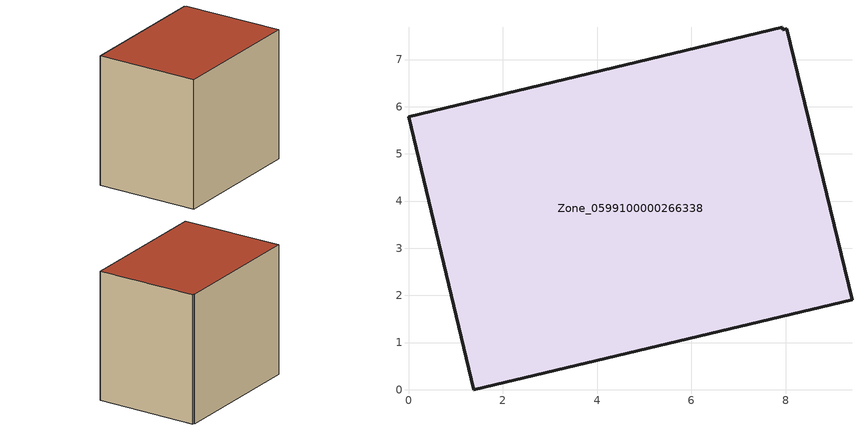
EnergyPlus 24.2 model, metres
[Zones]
Zone_0599100000266338
 floor ground (C_G): 7.92,7.68 7.93,7.63 8.02,7.65 9.4,1.91 1.39,0 0,5.79 z0
 wall outside (C_F): 7.92,7.68 0,5.79 1.39,0 9.4,1.91 8.02,7.65 7.93,7.63 7.92,7.68 z0:7.48
 roof outside (C_R): 7.93,7.63 7.92,7.68 0,5.79 1.39,0 9.4,1.91 8.02,7.65 z7.48
[BUILDING]
Pand.0599100000266338: North Axis=0; Terrain=City; Loads Convergence Tolerance Value=0.04; Temperature Convergence Tolerance Value=0.4; Solar Distribution=FullExterior; Maximum Number of Warmup Days=25; Minimum Number of Warmup Days=1
[Site:Location]
Rotterdam.The.Hague.AP_ZH_NLD Design_Conditions: Latitude=51.96; Longitude=4.45; Time Zone=1; Elevation=-4.5
[SITE:GROUNDTEMPERATURE:BUILDINGSURFACE]
18, 18, 18, 18, 18, 18, 18, 18, 18, 18, 18, 18
[MATERIAL] Thermal Absorptance=0.9; Solar Absorptance=0.7; Visible Absorptance=0.7
Name | Roughness | Thickness | Conductivity | Density | Specific Heat
G.TC.1965-1974 | MediumSmooth | 0.15 | 0.882353 | 540 | 1210
F.TC.1965-1974 | Rough | 0.3 | 0.697674 | 1920 | 840
R.TC.1965-1974 | MediumRough | 0.2 | 0.232558 | 1500 | 1000
[CONSTRUCTION]
C_G: G.TC.1965-1974
C_F: F.TC.1965-1974
C_R: R.TC.1965-1974
[ZONE]
Zone_0599100000266338: Type=1; Multiplier=1; Ceiling Height=Autocalculate; Volume=Autocalculate; Floor Area=autocalculate; Part of Total Floor Area=Yes
[ZONEINFILTRATION:DESIGNFLOWRATE]
Infil_Zone_0599100000266338: Zone or ZoneList or Space or SpaceList=Zone_0599100000266338; Schedule=AlwaysOn; Design Flow Rate Calculation Method=Flow/Area; Flow Rate per Floor Area=0.003; Constant Term Coefficient=1; Temperature Term Coefficient=0; Velocity Term Coefficient=0; Velocity Squared Term Coefficient=0
[HVACTEMPLATE:ZONE:IDEALLOADSAIRSYSTEM]
Zone_0599100000266338: Maximum Heating Supply Air Temperature=50; Minimum Cooling Supply Air Temperature=13; Maximum Heating Supply Air Humidity Ratio=0.0156; Minimum Cooling Supply Air Humidity Ratio=0.0077; Heating Limit=NoLimit; Cooling Limit=NoLimit; Dehumidification Control Type=ConstantSensibleHeatRatio; Cooling Sensible Heat Ratio=0.7; Dehumidification Setpoint=60; Humidification Control Type=None; Humidification Setpoint=30; Outdoor Air Method=None; Outdoor Air Flow Rate per Person=0.00944; Outdoor Air Flow Rate per Zone Floor Area=0; Outdoor Air Flow Rate per Zone=0; Demand Controlled Ventilation Type=None; Outdoor Air Economizer Type=NoEconomizer; Heat Recovery Type=None; Sensible Heat Recovery Effectiveness=0.7; Latent Heat Recovery Effectiveness=0.65
[ZONECONTROL:THERMOSTAT]
ThermostatControl_Zone_0599100000266338: Zone or ZoneList=Zone_0599100000266338; Control Type Schedule=DualSetpointControlType; Control 1=Thermostat_Zone_0599100000266338; Temperature Difference Between Cutout And Setpoint=0
[THERMOSTATSETPOINT:DUALSETPOINT]
Thermostat_Zone_0599100000266338: Heating Setpoint Temperature Schedule=HeatingSetpoint_Zone_0599100000266338; Cooling Setpoint Temperature Schedule=CoolingSetpoint_Zone_0599100000266338
[SCHEDULE:COMPACT]
HeatingSetpoint_Zone_0599100000266338: Through: 12/31, For: AllDays, Until: 24:00, 21
CoolingSetpoint_Zone_0599100000266338: Through: 12/31, For: AllDays, Until: 24:00, 24
DualSetpointControlType: Through: 12/31, For: AllDays, Until: 24:00, 4
AlwaysOn: Through: 12/31, For: AllDays, Until: 24:00, 1
